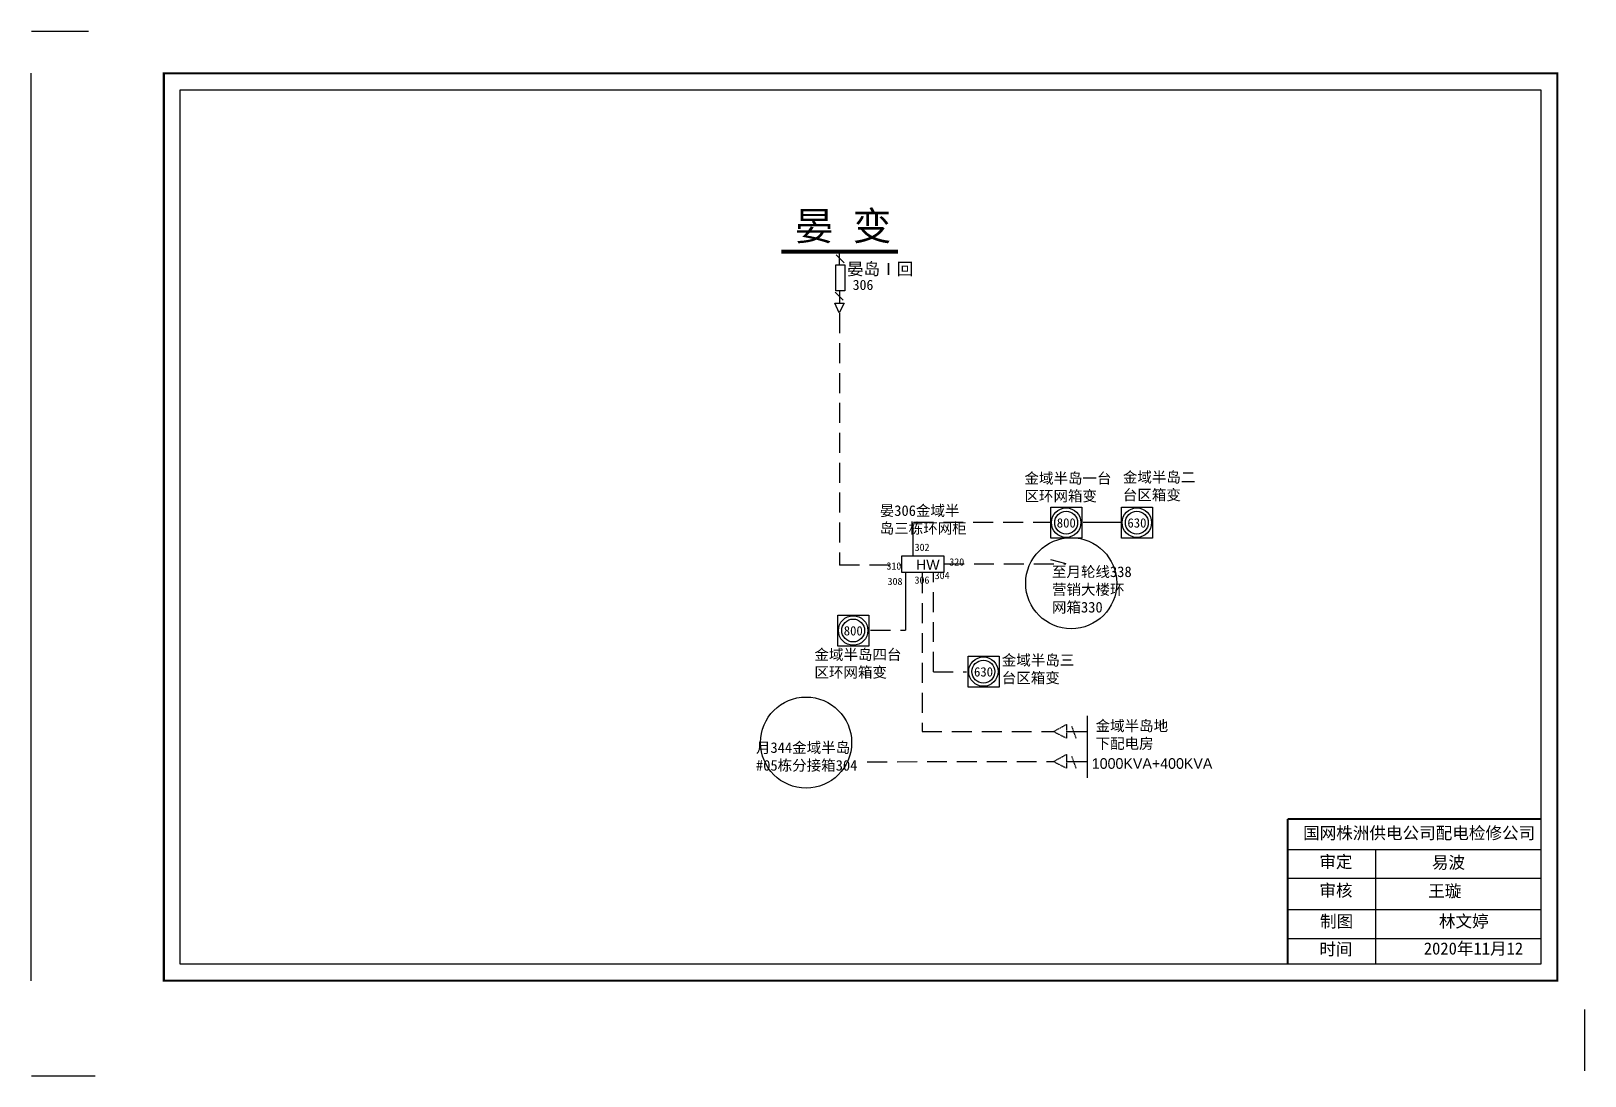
# Model space of a CAD drawing. Extents: x -33 to 351, y -24 to 234.
import ezdxf

# ---------------------------------------------------------------- set-up
doc = ezdxf.new("R2010")
doc.units = 0
doc.header["$LTSCALE"] = 0.774411
for name, pattern in [('ACAD_ISO02W100', [15, 12, -3]), ('DASHED2', [9.525, 6.35, -3.175]), ('HIDDEN2', [0.1875, 0.125, -0.0625])]:
    doc.linetypes.add(name, pattern=pattern)
doc.layers.get('0').update_dxf_attribs({"linetype": 'CONTINUOUS'})
doc.layers.add('0-RefEdit0', color=7, linetype='CONTINUOUS')
doc.styles.get("Standard").update_dxf_attribs({"font": '', "height": 2.5})
doc.styles.add('字体', font='', dxfattribs={"height": 2.5})
doc.styles.get('Standard').set_extended_font_data('SimSun')
doc.styles.get('字体').set_extended_font_data('楷体_GB2312')

msp = doc.modelspace()

# ---------------------------------------------------------------- linework, layer by layer
at = {"linetype": 'Continuous'}
for p, q in [((-32.74, 234.34), (-18.66, 234.34)), ((-32.84, -0.04), (-32.84, 223.92)), ((167.83, 177.15), (165.85, 179.13)), ((167.61, 167.92), (165.63, 169.9)), ((165.59, 167.19), (167.88, 167.19)), ((166.66, 164.76), (165.59, 167.19)), ((167.88, 167.19), (166.66, 164.76)), ((222.64, 102.86), (218.88, 103.83)), ((277.36, 32.37), (339.73, 32.37)), ((299.01, 32.36), (299.01, 4.03)), ((277.36, 25.26), (339.73, 25.26)), ((277.36, 17.51), (339.73, 17.51)), ((277.36, 10.41), (339.73, 10.41)), ((350.7, -22.31), (350.7, -7.13)), ((-32.74, -23.55), (-17.05, -23.55))]:
    msp.add_line(p, q, dxfattribs=at)
at = {"linetype": 'ACAD_ISO02W100'}
msp.add_line((166.69, 176.66), (166.69, 179.74), dxfattribs=at)
msp.add_line((166.73, 170.08), (166.73, 167.16))
at = {"linetype": 'DASHED2'}
for p, q in [((166.73, 164.68), (166.73, 102.56)), ((184.98, 113.1), (218.7, 113.1)), ((166.73, 102.61), (182.06, 102.61)), ((187.09, 100.52), (187.09, 61.48)), ((189.88, 76.19), (189.93, 100.54)), ((192.54, 102.83), (222.56, 102.83)), ((174.4, 86.51), (183.01, 86.51)), ((189.88, 76.19), (198.02, 76.16)), ((187.09, 61.48), (219.53, 61.46)), ((173.57, 54.01), (219.53, 54.05))]:
    msp.add_line(p, q, dxfattribs=at)
at = {"color": 0}
for p, q in [((222.7, 61.46), (227.84, 61.46)), ((222.7, 54.05), (227.84, 54.05))]:
    msp.add_line(p, q, dxfattribs=at)
at = {"linetype": 'Continuous', "const_width": 0.5}
msp.add_lwpolyline([(-0.07, 223.92), (343.9, 223.92), (343.9, -0.04), (-0.07, -0.04)], close=True, dxfattribs=at)
at = {"linetype": 'Continuous'}
msp.add_lwpolyline([(3.98, 219.88), (339.86, 219.88), (339.86, 4), (3.98, 4)], close=True, dxfattribs=at)
for points, const_width in [([(181.14, 179.9), (152.32, 179.87)], 1), ([(277.32, 39.87), (277.32, 4.14)], 0.5), ([(277.36, 39.87), (339.73, 39.87)], 0.5)]:
    msp.add_lwpolyline(points, dxfattribs=dict(at, const_width=const_width))
at = {"linetype": 'ACAD_ISO02W100'}
msp.add_lwpolyline([(168.02, 170.26), (165.81, 170.26), (165.81, 176.66), (168.02, 176.66)], close=True, dxfattribs=at)
at = {"color": 0}
for points in [[(218.86, 116.8), (226.54, 116.8), (226.54, 109.18), (218.86, 109.18)], [(236.3, 116.8), (243.98, 116.8), (243.98, 109.18), (236.3, 109.18)], [(166.28, 90.17), (173.96, 90.17), (173.96, 82.56), (166.28, 82.56)], [(198.43, 80.04), (206.11, 80.04), (206.11, 72.42), (198.43, 72.42)]]:
    msp.add_lwpolyline(points, close=True, dxfattribs=at)
at = {"color": 7}
msp.add_lwpolyline([(182.06, 100.74), (182.06, 104.83), (192.5, 104.83), (192.5, 100.74)], close=True, dxfattribs=at)
at = {"color": 0}
for centre, radius in [((222.66, 113.01), 3.63), ((222.66, 113.01), 2.82), ((240.1, 113.01), 3.63), ((240.1, 113.01), 2.82), ((170.08, 86.39), 3.63), ((170.08, 86.39), 2.82), ((202.23, 76.25), 3.63), ((202.23, 76.25), 2.82)]:
    msp.add_circle(centre, radius, dxfattribs=at)
at = {"color": 1, "linetype": 'Continuous'}
for centre in [(223.91, 98.06), (158.46, 58.73)]:
    msp.add_circle(centre, 11.24, dxfattribs=at)
at = {"layer": '0-RefEdit0', "color": 0, "linetype": 'ByBlock', "ltscale": 2}
for p, q in [((184.9, 104.83), (184.9, 113)), ((183.04, 100.77), (183.04, 86.51)), ((227.84, 65.3), (227.84, 50.03))]:
    msp.add_line(p, q, dxfattribs=at)
at = {"layer": '0-RefEdit0', "color": 0, "linetype": 'DASHED2', "ltscale": 2}
msp.add_line((226.84, 113.1), (236.2, 113.1), dxfattribs=at)
at = {"layer": '0-RefEdit0', "color": 0, "linetype": 'HIDDEN2', "ltscale": 2}
for p, q in [((219.52, 61.42), (222.71, 63.22)), ((222.71, 59.82), (219.52, 61.42)), ((222.71, 63.22), (222.71, 59.82)), ((223.99, 62.8), (225.05, 59.82)), ((219.52, 54.01), (222.71, 55.82)), ((222.71, 52.41), (219.52, 54.01)), ((222.71, 55.82), (222.71, 52.41)), ((223.99, 55.39), (225.05, 52.41))]:
    msp.add_line(p, q, dxfattribs=at)

# ---------------------------------------------------------------- texts
at = {"linetype": 'Continuous', "attachment_point": 1, "style": '字体'}
for s, insert, char_height, width in [('晏 变', (155.67, 189.74), 7, 27.4955), ('国网株洲供电公司配电检修公司', (281.14, 37.91), 3, 82.0179), ('审定', (285.15, 30.81), 3, 23.4615), ('易波', (312.93, 30.63), 3, 23.4615), ('审核', (285.15, 23.74), 3, 23.4615), ('王璇', (312.02, 23.61), 3, 33.0539), ('制图', (285.32, 16.12), 3, 23.4615), ('林文婷', (314.67, 16.12), 3, 23.4615), ('时间', (285.15, 9.24), 3, 23.4615), ('2020年11月12', (310.94, 9.41), 3, 32.1893)]:
    msp.add_mtext(s, dxfattribs=dict(at, insert=insert, char_height=char_height, width=width))
at = {"color": 0, "linetype": 'Continuous', "char_height": 3, "attachment_point": 1, "style": '字体'}
for s, insert, width in [('晏岛Ⅰ回', (168.55, 177.14), 19.1714), ('{\\H0.875x;金域半岛一台区环网箱变}', (212.36, 125.28), 21.662), ('{\\H0.875x;金域半岛二台区箱变}', (236.65, 125.55), 18.0203), ('{\\H0.875x;晏306金域半岛三栋环网柜}', (176.64, 117.3), 22.3768), ('{\\H0.875x;至月轮线338营销大楼环网箱330}', (219.15, 102.21), 19.73), ('{\\H0.875x;金域半岛四台区环网箱变}', (160.52, 81.77), 21.8234), ('{\\H0.875x;金域半岛三台区箱变}', (206.77, 80.39), 19.73), ('{\\H0.875x;金域半岛地下配电房}', (229.92, 64.19), 18.3622), ('{\\H0.875x;月344金域半岛#05栋分接箱304}', (146.09, 58.8), 28.4855), ('{\\f\uffbfﾬￌ￥_GB2312|b0|i0|c134|p49;\\H0.875x;1000KVA+400KVA}', (228.98, 54.88), 18.3622)]:
    msp.add_mtext(s, dxfattribs=dict(at, insert=insert, width=width))
at = {"color": 0, "linetype": 'Continuous', "insert": (169.96, 172.95), "char_height": 2.5, "width": 5.6554, "attachment_point": 1}
msp.add_mtext('306', dxfattribs=at)
at = {"color": 0, "width": 4.8377, "attachment_point": 1}
for s, insert, char_height in [('800', (220.34, 114.1), 2.3), ('630', (237.78, 114.1), 2.3), ('{\\fSimSun|b0|i0|c134|p32;\\H0.72x;302}', (185.26, 107.83), 2.5), ('{\\fArial|b0|i0|c0|p32;HW}', (185.61, 103.87), 2.5), ('{\\fSimSun|b0|i0|c134|p32;\\H0.72x;320}', (193.82, 104.21), 2.5), ('{\\fSimSun|b0|i0|c134|p32;\\H0.72x;310}', (178.3, 103.22), 2.5), ('{\\fSimSun|b0|i0|c134|p32;\\H0.72x;304}', (190.2, 100.88), 2.5), ('{\\fSimSun|b0|i0|c134|p32;\\H0.72x;308}', (178.58, 99.42), 2.5), ('{\\fSimSun|b0|i0|c134|p32;\\H0.72x;306}', (185.23, 99.74), 2.5), ('800', (167.76, 87.48), 2.3), ('630', (199.91, 77.34), 2.3)]:
    msp.add_mtext(s, dxfattribs=dict(at, insert=insert, char_height=char_height))

doc.saveas('drawing.dxf')
